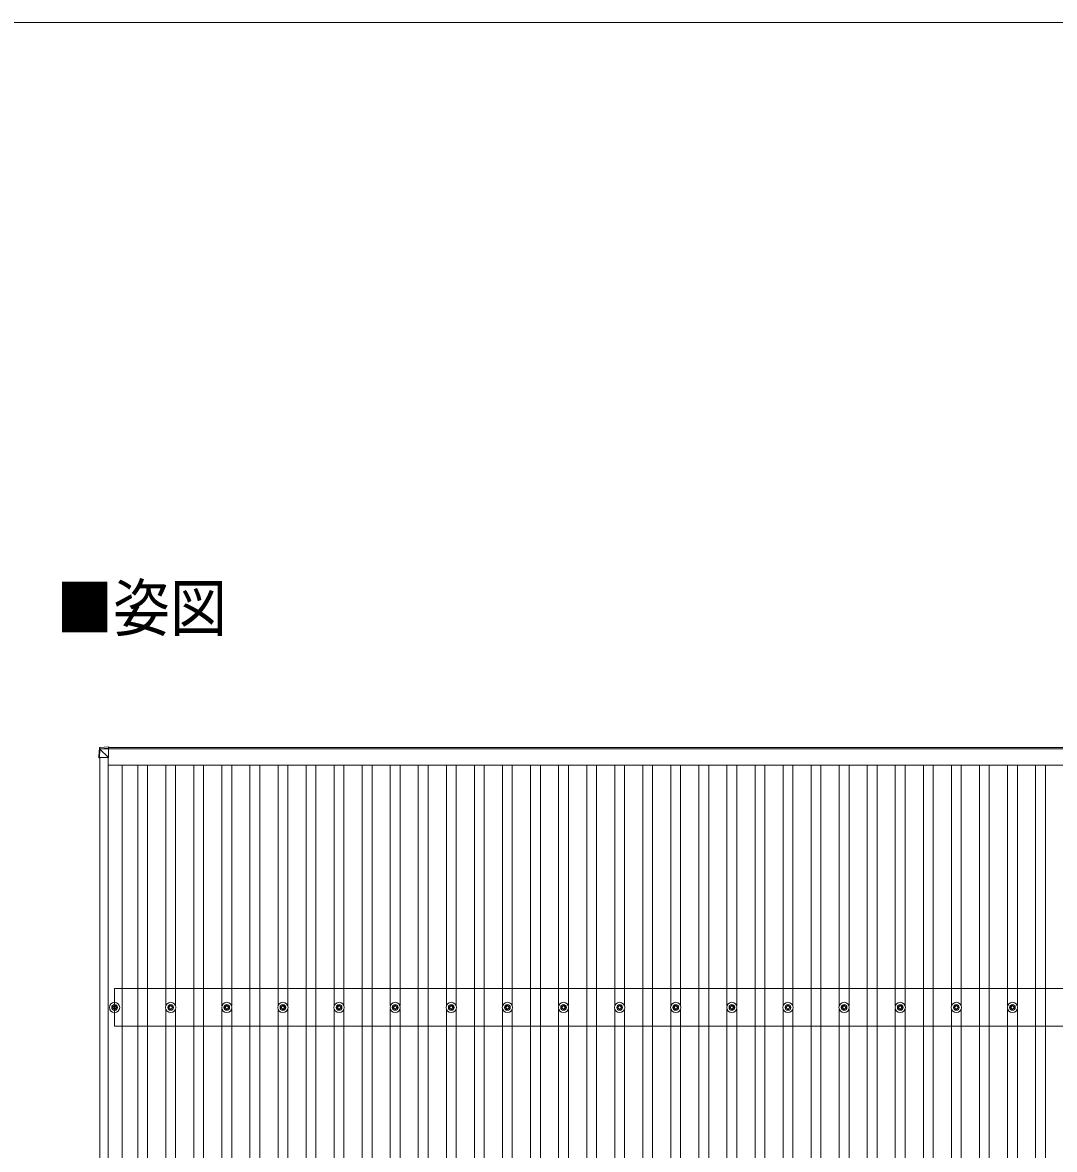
# Model space of a CAD drawing. Units: millimetres at full size, sheet at 1:50; details may follow other scales. Extents: x -14053 to 14053, y -9700 to 9700.
# Drawn here: x -7452 to -3774, y 5682 to 9700 of the extents above; entities that cross this region are included whole.
import ezdxf
from ezdxf.enums import TextEntityAlignment as Align

# ---------------------------------------------------------------- set-up
doc = ezdxf.new("R2010")
doc.units = ezdxf.units.MM
doc.header["$LTSCALE"] = 50
for name, color, linetype, lineweight in [('1-0', 4, 'Continuous', 9), ('1-1', 2, 'Continuous', 9), ('1-2', 134, 'Continuous', 9), ('1-3', 5, 'Continuous', 5), ('1-4', 6, 'Continuous', 9), ('F-0', 7, 'Continuous', 9)]:
    doc.layers.add(name, color=color, linetype=linetype, lineweight=lineweight)
doc.styles.add('ＭＳ ゴシック', font='')
doc.styles.get('ＭＳ ゴシック').set_extended_font_data('MS Gothic')

msp = doc.modelspace()

# ---------------------------------------------------------------- linework, layer by layer
at = {"layer": '1-1'}
for p, q in [((-7145.3, 7115.03), (-1103.09, 7115.03)), ((-7175.78, 1697.48), (-7175.78, 7078.86)), ((-7146.78, 1697.43), (-7146.78, 7078.8)), ((-1103.09, 7110.44), (-7145.3, 7110.44)), ((-7146.78, 7051.61), (-1100.78, 7051.61)), ((-1123.78, 6255.01), (-7123.78, 6255.01))]:
    msp.add_line(p, q, dxfattribs=at)
msp.add_lwpolyline([(-1123.78, 6121.01), (-7123.78, 6121.01), (-7123.78, 6255.01)], dxfattribs=at)
at = {"layer": '1-2'}
for p, q in [((-7097.28, 7051.61), (-7097.28, 1722.16)), ((-7041.28, 1722.16), (-7041.28, 7051.61)), ((-7006.28, 1722.16), (-7006.28, 7051.61)), ((-6941.28, 6193.19), (-6941.28, 7051.61)), ((-6906.28, 6193.19), (-6906.28, 7051.61)), ((-6841.28, 1722.16), (-6841.28, 7051.61)), ((-6806.28, 1722.16), (-6806.28, 7051.61)), ((-6741.28, 6193.19), (-6741.28, 7051.61)), ((-6706.28, 6193.19), (-6706.28, 7051.61)), ((-6641.28, 1722.16), (-6641.28, 7051.61)), ((-6606.28, 1722.16), (-6606.28, 7051.61)), ((-6541.28, 6193.19), (-6541.28, 7051.61)), ((-6506.28, 6193.19), (-6506.28, 7051.61)), ((-6441.28, 1722.16), (-6441.28, 7051.61)), ((-6406.28, 1722.16), (-6406.28, 7051.61)), ((-6341.28, 6193.19), (-6341.28, 7051.61)), ((-6306.28, 6193.19), (-6306.28, 7051.61)), ((-6241.28, 1722.16), (-6241.28, 7051.61)), ((-6206.28, 1722.16), (-6206.28, 7051.61)), ((-6141.28, 6193.19), (-6141.28, 7051.61)), ((-6106.28, 6193.19), (-6106.28, 7051.61)), ((-6041.28, 1722.16), (-6041.28, 7051.61)), ((-6006.28, 1722.16), (-6006.28, 7051.61)), ((-5941.28, 6193.19), (-5941.28, 7051.61)), ((-5906.28, 6193.19), (-5906.28, 7051.61)), ((-5841.28, 1722.16), (-5841.28, 7051.61)), ((-5806.28, 1722.16), (-5806.28, 7051.61)), ((-5741.28, 6193.19), (-5741.28, 7051.61)), ((-5706.28, 6193.19), (-5706.28, 7051.61)), ((-5641.28, 1722.16), (-5641.28, 7051.61)), ((-5606.28, 1722.16), (-5606.28, 7051.61)), ((-5541.28, 6193.19), (-5541.28, 7051.61)), ((-5506.28, 6193.19), (-5506.28, 7051.61)), ((-5441.28, 1722.16), (-5441.28, 7051.61)), ((-5406.28, 1722.16), (-5406.28, 7051.61)), ((-5341.28, 6193.19), (-5341.28, 7051.61)), ((-5306.28, 6193.19), (-5306.28, 7051.61)), ((-5241.28, 1722.16), (-5241.28, 7051.61)), ((-5206.28, 1722.16), (-5206.28, 7051.61)), ((-5141.28, 6193.19), (-5141.28, 7051.61)), ((-5106.28, 6193.19), (-5106.28, 7051.61)), ((-5041.28, 1722.16), (-5041.28, 7051.61)), ((-5006.28, 1722.16), (-5006.28, 7051.61)), ((-4941.28, 6193.19), (-4941.28, 7051.61)), ((-4906.28, 6193.19), (-4906.28, 7051.61)), ((-4841.28, 1722.16), (-4841.28, 7051.61)), ((-4806.28, 1722.16), (-4806.28, 7051.61)), ((-4741.28, 6193.19), (-4741.28, 7051.61)), ((-4706.28, 6193.19), (-4706.28, 7051.61)), ((-4641.28, 1722.16), (-4641.28, 7051.61)), ((-4606.28, 1722.16), (-4606.28, 7051.61)), ((-4541.28, 6193.19), (-4541.28, 7051.61)), ((-4506.28, 6193.19), (-4506.28, 7051.61)), ((-4441.28, 1722.16), (-4441.28, 7051.61)), ((-4406.28, 1722.16), (-4406.28, 7051.61)), ((-4341.28, 6193.19), (-4341.28, 7051.61)), ((-4306.28, 6193.19), (-4306.28, 7051.61)), ((-4241.28, 1722.16), (-4241.28, 7051.61)), ((-4206.28, 1722.16), (-4206.28, 7051.61)), ((-4141.28, 6193.19), (-4141.28, 7051.61)), ((-4106.28, 6193.19), (-4106.28, 7051.61)), ((-4041.28, 1722.16), (-4041.28, 7051.61)), ((-4006.28, 1722.16), (-4006.28, 7051.61)), ((-3941.28, 6193.19), (-3941.28, 7051.61)), ((-3906.28, 6193.19), (-3906.28, 7051.61)), ((-3841.28, 1722.16), (-3841.28, 7051.61)), ((-3806.28, 1722.16), (-3806.28, 7051.61)), ((-6941.28, 2593.19), (-6941.28, 6182.83)), ((-6906.28, 2593.19), (-6906.28, 6182.83)), ((-6741.28, 2593.19), (-6741.28, 6182.83)), ((-6706.28, 2593.19), (-6706.28, 6182.83)), ((-6541.28, 2593.19), (-6541.28, 6182.83)), ((-6506.28, 2593.19), (-6506.28, 6182.83)), ((-6341.28, 2593.19), (-6341.28, 6182.83)), ((-6306.28, 2593.19), (-6306.28, 6182.83)), ((-6141.28, 2593.19), (-6141.28, 6182.83)), ((-6106.28, 2593.19), (-6106.28, 6182.83)), ((-5941.28, 2593.19), (-5941.28, 6182.83)), ((-5906.28, 2593.19), (-5906.28, 6182.83)), ((-5741.28, 2593.19), (-5741.28, 6182.83)), ((-5706.28, 2593.19), (-5706.28, 6182.83)), ((-5541.28, 2593.19), (-5541.28, 6182.83)), ((-5506.28, 2593.19), (-5506.28, 6182.83)), ((-5341.28, 2593.19), (-5341.28, 6182.83)), ((-5306.28, 2593.19), (-5306.28, 6182.83)), ((-5141.28, 2593.19), (-5141.28, 6182.83)), ((-5106.28, 2593.19), (-5106.28, 6182.83)), ((-4941.28, 2593.19), (-4941.28, 6182.83)), ((-4906.28, 2593.19), (-4906.28, 6182.83)), ((-4741.28, 2593.19), (-4741.28, 6182.83)), ((-4706.28, 2593.19), (-4706.28, 6182.83)), ((-4541.28, 2593.19), (-4541.28, 6182.83)), ((-4506.28, 2593.19), (-4506.28, 6182.83)), ((-4341.28, 2593.19), (-4341.28, 6182.83)), ((-4306.28, 2593.19), (-4306.28, 6182.83)), ((-4141.28, 2593.19), (-4141.28, 6182.83)), ((-4106.28, 2593.19), (-4106.28, 6182.83)), ((-3941.28, 2593.19), (-3941.28, 6182.83)), ((-3906.28, 2593.19), (-3906.28, 6182.83))]:
    msp.add_line(p, q, dxfattribs=at)
at = {"layer": '1-3'}
for p, q in [((-7133.78, 6189.76), (-7129.36, 6189.76)), ((-7125.53, 6198.01), (-7125.53, 6193.59)), ((-7122.03, 6198.01), (-7122.03, 6193.59)), ((-7118.2, 6189.76), (-7113.78, 6189.76)), ((-6933.78, 6189.76), (-6929.36, 6189.76)), ((-6925.53, 6198.01), (-6925.53, 6193.59)), ((-6922.03, 6198.01), (-6922.03, 6193.59)), ((-6918.2, 6189.76), (-6913.78, 6189.76)), ((-6733.78, 6189.76), (-6729.36, 6189.76)), ((-6725.53, 6198.01), (-6725.53, 6193.59)), ((-6722.03, 6198.01), (-6722.03, 6193.59)), ((-6718.2, 6189.76), (-6713.78, 6189.76)), ((-6533.78, 6189.76), (-6529.36, 6189.76)), ((-6525.53, 6198.01), (-6525.53, 6193.59)), ((-6522.03, 6198.01), (-6522.03, 6193.59)), ((-6518.2, 6189.76), (-6513.78, 6189.76)), ((-6333.78, 6189.76), (-6329.36, 6189.76)), ((-6325.53, 6198.01), (-6325.53, 6193.59)), ((-6322.03, 6198.01), (-6322.03, 6193.59)), ((-6318.2, 6189.76), (-6313.78, 6189.76)), ((-6133.78, 6189.76), (-6129.36, 6189.76)), ((-6125.53, 6198.01), (-6125.53, 6193.59)), ((-6122.03, 6198.01), (-6122.03, 6193.59)), ((-6118.2, 6189.76), (-6113.78, 6189.76)), ((-5933.78, 6189.76), (-5929.36, 6189.76)), ((-5925.53, 6198.01), (-5925.53, 6193.59)), ((-5922.03, 6198.01), (-5922.03, 6193.59)), ((-5918.2, 6189.76), (-5913.78, 6189.76)), ((-5733.78, 6189.76), (-5729.36, 6189.76)), ((-5725.53, 6198.01), (-5725.53, 6193.59)), ((-5722.03, 6198.01), (-5722.03, 6193.59)), ((-5718.2, 6189.76), (-5713.78, 6189.76)), ((-5533.78, 6189.76), (-5529.36, 6189.76)), ((-5525.53, 6198.01), (-5525.53, 6193.59)), ((-5522.03, 6198.01), (-5522.03, 6193.59)), ((-5518.2, 6189.76), (-5513.78, 6189.76)), ((-5333.78, 6189.76), (-5329.36, 6189.76)), ((-5325.53, 6198.01), (-5325.53, 6193.59)), ((-5322.03, 6198.01), (-5322.03, 6193.59)), ((-5318.2, 6189.76), (-5313.78, 6189.76)), ((-5133.78, 6189.76), (-5129.36, 6189.76)), ((-5125.53, 6198.01), (-5125.53, 6193.59)), ((-5122.03, 6198.01), (-5122.03, 6193.59)), ((-5118.2, 6189.76), (-5113.78, 6189.76)), ((-4933.78, 6189.76), (-4929.36, 6189.76)), ((-4925.53, 6198.01), (-4925.53, 6193.59)), ((-4922.03, 6198.01), (-4922.03, 6193.59)), ((-4918.2, 6189.76), (-4913.78, 6189.76)), ((-4733.78, 6189.76), (-4729.36, 6189.76)), ((-4725.53, 6198.01), (-4725.53, 6193.59)), ((-4722.03, 6198.01), (-4722.03, 6193.59)), ((-4718.2, 6189.76), (-4713.78, 6189.76)), ((-4533.78, 6189.76), (-4529.36, 6189.76)), ((-4525.53, 6198.01), (-4525.53, 6193.59)), ((-4522.03, 6198.01), (-4522.03, 6193.59)), ((-4518.2, 6189.76), (-4513.78, 6189.76)), ((-4333.78, 6189.76), (-4329.36, 6189.76)), ((-4325.53, 6198.01), (-4325.53, 6193.59)), ((-4322.03, 6198.01), (-4322.03, 6193.59)), ((-4318.2, 6189.76), (-4313.78, 6189.76)), ((-4133.78, 6189.76), (-4129.36, 6189.76)), ((-4125.53, 6198.01), (-4125.53, 6193.59)), ((-4122.03, 6198.01), (-4122.03, 6193.59)), ((-4118.2, 6189.76), (-4113.78, 6189.76)), ((-3933.78, 6189.76), (-3929.36, 6189.76)), ((-3925.53, 6198.01), (-3925.53, 6193.59)), ((-3922.03, 6198.01), (-3922.03, 6193.59)), ((-3918.2, 6189.76), (-3913.78, 6189.76)), ((-7133.78, 6186.26), (-7129.36, 6186.26)), ((-7125.53, 6182.43), (-7125.53, 6178.01)), ((-7122.03, 6182.43), (-7122.03, 6178.01)), ((-7118.2, 6186.26), (-7113.78, 6186.26)), ((-6933.78, 6186.26), (-6929.36, 6186.26)), ((-6925.53, 6182.43), (-6925.53, 6178.01)), ((-6922.03, 6182.43), (-6922.03, 6178.01)), ((-6918.2, 6186.26), (-6913.78, 6186.26)), ((-6733.78, 6186.26), (-6729.36, 6186.26)), ((-6725.53, 6182.43), (-6725.53, 6178.01)), ((-6722.03, 6182.43), (-6722.03, 6178.01)), ((-6718.2, 6186.26), (-6713.78, 6186.26)), ((-6533.78, 6186.26), (-6529.36, 6186.26)), ((-6525.53, 6182.43), (-6525.53, 6178.01)), ((-6522.03, 6182.43), (-6522.03, 6178.01)), ((-6518.2, 6186.26), (-6513.78, 6186.26)), ((-6333.78, 6186.26), (-6329.36, 6186.26)), ((-6325.53, 6182.43), (-6325.53, 6178.01)), ((-6322.03, 6182.43), (-6322.03, 6178.01)), ((-6318.2, 6186.26), (-6313.78, 6186.26)), ((-6133.78, 6186.26), (-6129.36, 6186.26)), ((-6125.53, 6182.43), (-6125.53, 6178.01)), ((-6122.03, 6182.43), (-6122.03, 6178.01)), ((-6118.2, 6186.26), (-6113.78, 6186.26)), ((-5933.78, 6186.26), (-5929.36, 6186.26)), ((-5925.53, 6182.43), (-5925.53, 6178.01)), ((-5922.03, 6182.43), (-5922.03, 6178.01)), ((-5918.2, 6186.26), (-5913.78, 6186.26)), ((-5733.78, 6186.26), (-5729.36, 6186.26)), ((-5725.53, 6182.43), (-5725.53, 6178.01)), ((-5722.03, 6182.43), (-5722.03, 6178.01)), ((-5718.2, 6186.26), (-5713.78, 6186.26)), ((-5533.78, 6186.26), (-5529.36, 6186.26)), ((-5525.53, 6182.43), (-5525.53, 6178.01)), ((-5522.03, 6182.43), (-5522.03, 6178.01)), ((-5518.2, 6186.26), (-5513.78, 6186.26)), ((-5333.78, 6186.26), (-5329.36, 6186.26)), ((-5325.53, 6182.43), (-5325.53, 6178.01)), ((-5322.03, 6182.43), (-5322.03, 6178.01)), ((-5318.2, 6186.26), (-5313.78, 6186.26)), ((-5133.78, 6186.26), (-5129.36, 6186.26)), ((-5125.53, 6182.43), (-5125.53, 6178.01)), ((-5122.03, 6182.43), (-5122.03, 6178.01)), ((-5118.2, 6186.26), (-5113.78, 6186.26)), ((-4933.78, 6186.26), (-4929.36, 6186.26)), ((-4925.53, 6182.43), (-4925.53, 6178.01)), ((-4922.03, 6182.43), (-4922.03, 6178.01)), ((-4918.2, 6186.26), (-4913.78, 6186.26)), ((-4733.78, 6186.26), (-4729.36, 6186.26)), ((-4725.53, 6182.43), (-4725.53, 6178.01)), ((-4722.03, 6182.43), (-4722.03, 6178.01)), ((-4718.2, 6186.26), (-4713.78, 6186.26)), ((-4533.78, 6186.26), (-4529.36, 6186.26)), ((-4525.53, 6182.43), (-4525.53, 6178.01)), ((-4522.03, 6182.43), (-4522.03, 6178.01)), ((-4518.2, 6186.26), (-4513.78, 6186.26)), ((-4333.78, 6186.26), (-4329.36, 6186.26)), ((-4325.53, 6182.43), (-4325.53, 6178.01)), ((-4322.03, 6182.43), (-4322.03, 6178.01)), ((-4318.2, 6186.26), (-4313.78, 6186.26)), ((-4133.78, 6186.26), (-4129.36, 6186.26)), ((-4125.53, 6182.43), (-4125.53, 6178.01)), ((-4122.03, 6182.43), (-4122.03, 6178.01)), ((-4118.2, 6186.26), (-4113.78, 6186.26)), ((-3933.78, 6186.26), (-3929.36, 6186.26)), ((-3925.53, 6182.43), (-3925.53, 6178.01)), ((-3922.03, 6182.43), (-3922.03, 6178.01)), ((-3918.2, 6186.26), (-3913.78, 6186.26))]:
    msp.add_line(p, q, dxfattribs=at)
for centre, radius in [((-7123.78, 6188.01), 18.25), ((-7123.78, 6188.01), 10.15), ((-7123.78, 6188.01), 5.85), ((-7123.78, 6188.01), 5.25), ((-6923.78, 6188.01), 18.25), ((-6923.78, 6188.01), 10.15), ((-6923.78, 6188.01), 5.85), ((-6923.78, 6188.01), 5.25), ((-6723.78, 6188.01), 18.25), ((-6723.78, 6188.01), 10.15), ((-6723.78, 6188.01), 5.85), ((-6723.78, 6188.01), 5.25), ((-6523.78, 6188.01), 18.25), ((-6523.78, 6188.01), 10.15), ((-6523.78, 6188.01), 5.85), ((-6523.78, 6188.01), 5.25), ((-6323.78, 6188.01), 18.25), ((-6323.78, 6188.01), 10.15), ((-6323.78, 6188.01), 5.85), ((-6323.78, 6188.01), 5.25), ((-6123.78, 6188.01), 18.25), ((-6123.78, 6188.01), 10.15), ((-6123.78, 6188.01), 5.85), ((-6123.78, 6188.01), 5.25), ((-5923.78, 6188.01), 18.25), ((-5923.78, 6188.01), 10.15), ((-5923.78, 6188.01), 5.85), ((-5923.78, 6188.01), 5.25), ((-5723.78, 6188.01), 18.25), ((-5723.78, 6188.01), 10.15), ((-5723.78, 6188.01), 5.85), ((-5723.78, 6188.01), 5.25), ((-5523.78, 6188.01), 18.25), ((-5523.78, 6188.01), 10.15), ((-5523.78, 6188.01), 5.85), ((-5523.78, 6188.01), 5.25), ((-5323.78, 6188.01), 18.25), ((-5323.78, 6188.01), 10.15), ((-5323.78, 6188.01), 5.85), ((-5323.78, 6188.01), 5.25), ((-5123.78, 6188.01), 18.25), ((-5123.78, 6188.01), 10.15), ((-5123.78, 6188.01), 5.85), ((-5123.78, 6188.01), 5.25), ((-4923.78, 6188.01), 18.25), ((-4923.78, 6188.01), 10.15), ((-4923.78, 6188.01), 5.85), ((-4923.78, 6188.01), 5.25), ((-4723.78, 6188.01), 18.25), ((-4723.78, 6188.01), 10.15), ((-4723.78, 6188.01), 5.85), ((-4723.78, 6188.01), 5.25), ((-4523.78, 6188.01), 18.25), ((-4523.78, 6188.01), 10.15), ((-4523.78, 6188.01), 5.85), ((-4523.78, 6188.01), 5.25), ((-4323.78, 6188.01), 18.25), ((-4323.78, 6188.01), 10.15), ((-4323.78, 6188.01), 5.85), ((-4323.78, 6188.01), 5.25), ((-4123.78, 6188.01), 18.25), ((-4123.78, 6188.01), 10.15), ((-4123.78, 6188.01), 5.85), ((-4123.78, 6188.01), 5.25), ((-3923.78, 6188.01), 18.25), ((-3923.78, 6188.01), 10.15), ((-3923.78, 6188.01), 5.85), ((-3923.78, 6188.01), 5.25)]:
    msp.add_circle(centre, radius, dxfattribs=at)
at = {"layer": '1-4'}
for p, q in [((-7177.73, 7108.81), (-7177.73, 7113.56)), ((-7145.3, 7117.36), (-7175.86, 7115.44)), ((-7145.3, 7117.36), (-7175.86, 7115.44)), ((-7175.86, 7115.44), (-7175.86, 7115.44)), ((-7175.86, 7115.44), (-7175.86, 7110.68)), ((-7145.3, 7117.36), (-7145.3, 7112.55)), ((-7179.6, 7078.27), (-7177.73, 7108.81)), ((-7175.84, 7108.62), (-7177.7, 7078.21)), ((-7177.7, 7078.86), (-7145.3, 7078.8)), ((-7175.86, 7110.68), (-7145.3, 7112.55)), ((-7175.74, 7108.63), (-7175.84, 7108.62)), ((-7145.3, 7110.59), (-7175.79, 7108.72)), ((-7145.3, 7078.8), (-7175.74, 7109.28)), ((-7145.3, 7112.55), (-7145.3, 7110.59)), ((-7145.3, 7111.24), (-7145.3, 7078.8))]:
    msp.add_line(p, q, dxfattribs=at)
msp.add_lwpolyline([(-7177.73, 7113.56), (-7179.6, 7083.08), (-7179.6, 7078.27)], dxfattribs=at)
for centre, radius, start, end in [((-7175.74, 7108.69), 2, 93.48408, 176.48407), ((-7175.51, 7121.53), 12.92, 260.08679, 268.52577), ((-7165.48, 7109.74), 10.42, 174.80664, 186.16183)]:
    msp.add_arc(centre, radius, start, end, dxfattribs=at)
for centre, major_axis, ratio, start_param, end_param in [((-7175.74, 7113.44), (-1.92, -0.56), 0.998105, 4.4898734, 5.9384966), ((-7177.6, 7078.27), (-2, 0), 0.033268, 0.0000002, 1.5185344), ((-7175.74, 7108.69), (-0.12, 2), 0.02656, 0.0332981, 1.5518323), ((-7139.73, 7110.83), (-36.07, -2.1), 0.055348, 0.0000815, 0.0491486)]:
    msp.add_ellipse(centre, major_axis=major_axis, ratio=ratio, start_param=start_param, end_param=end_param, dxfattribs=at)
at = {"layer": 'F-0', "color": 5, "lineweight": 5}
msp.add_line((-14053.43, 9700), (13346.57, 9700), dxfattribs=at)

# ---------------------------------------------------------------- texts
at = {"layer": '1-0', "color": 7, "style": 'ＭＳ ゴシック', "width": 0.9}
msp.add_text('■姿図', height=165, dxfattribs=at).set_placement((-7331.45, 7480.77), align=Align.BOTTOM_LEFT)

doc.saveas('drawing.dxf')
